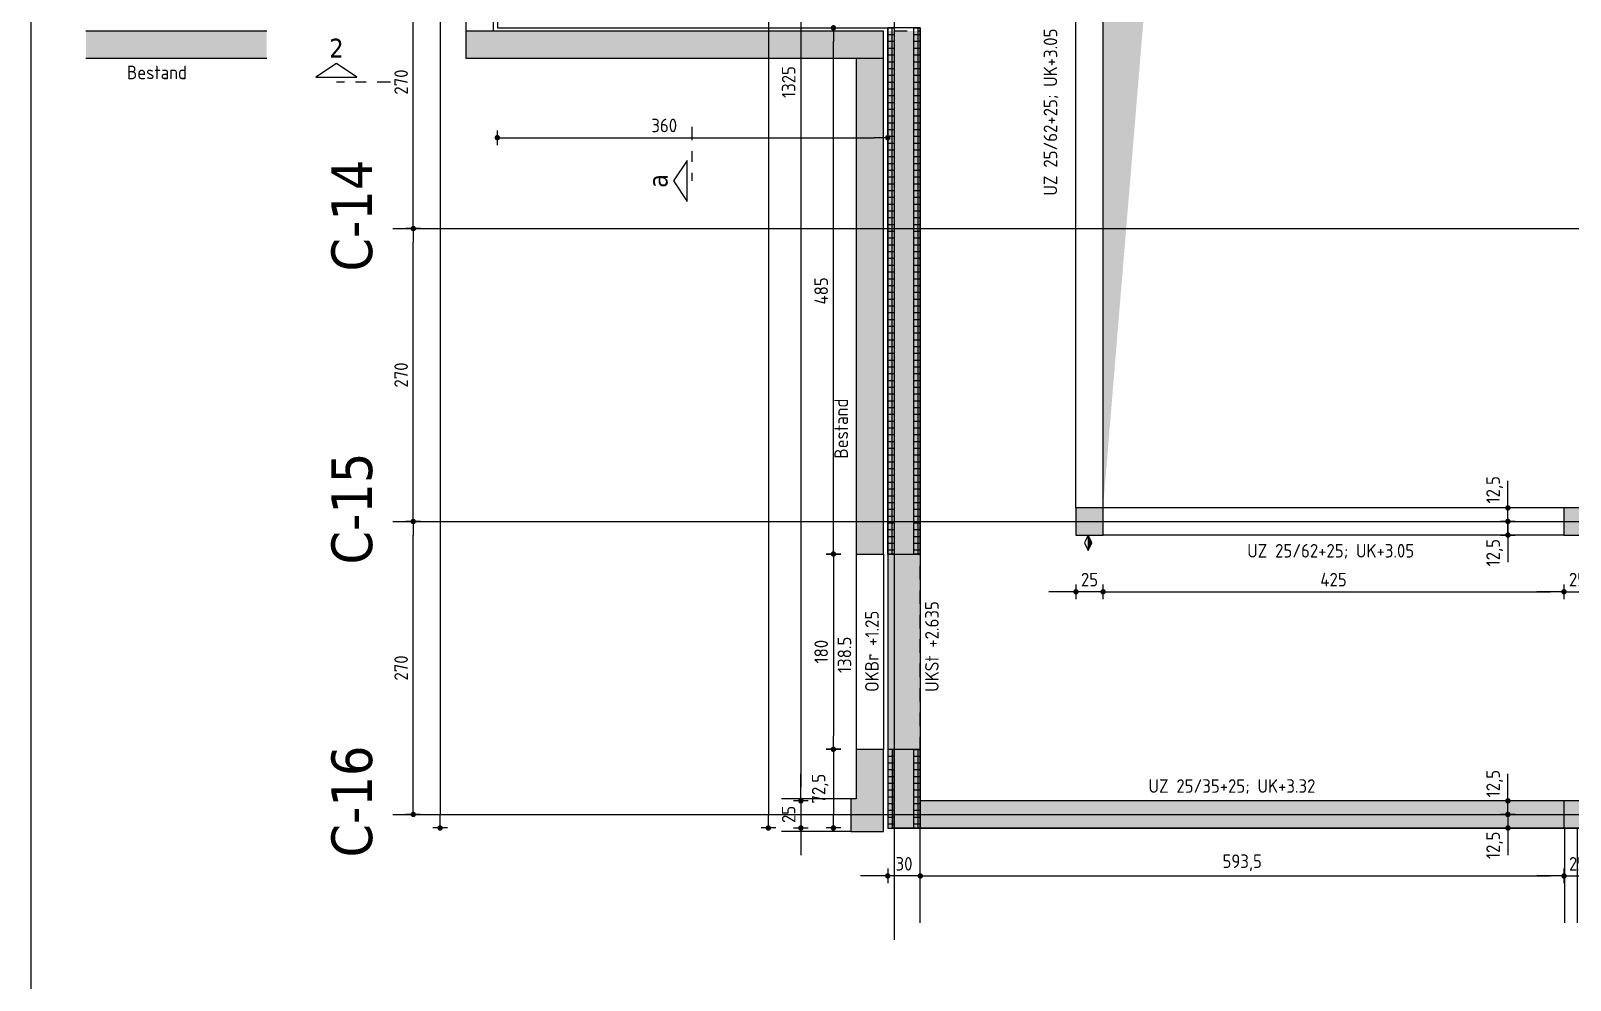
# Model space of a CAD drawing. Extents: x 399 to 532, y -4 to 185.
# Drawn here: x 415.63 to 429.82, y 163.93 to 172.68 of the extents above; entities that cross this region are included whole.
import ezdxf
from ezdxf.enums import TextEntityAlignment as Align

# ---------------------------------------------------------------- set-up
doc = ezdxf.new("R2010")
doc.units = 0
doc.header["$LTSCALE"] = 0.5
doc.header["$MEASUREMENT"] = 0
doc.header["$PDMODE"] = 2
for name, pattern in [('AUSGEZOGEN', [1000.01, 1000, 0.01]), ('DASHDOTSMALL', [1.05, 0.5, -0.25, 0.05, -0.25]), ('HIDDEN', [0.375, 0.25, -0.125]), ('STRICHPUNKT2', [0.55, 0.25, -0.125, 0.05, -0.125])]:
    doc.linetypes.add(name, pattern=pattern)
doc.layers.get('0').update_dxf_attribs({"linetype": 'CONTINUOUS'})
doc.layers.get('Defpoints').update_dxf_attribs({"linetype": 'CONTINUOUS'})
for name, color, linetype in [('0_H05', 11, 'CONTINUOUS'), ('0_H10', 13, 'CONTINUOUS'), ('ACHSEN', 7, 'CONTINUOUS'), ('BESTAND', 7, 'CONTINUOUS'), ('BETON', 7, 'CONTINUOUS'), ('Decke', 7, 'CONTINUOUS'), ('Decke Lignatur', 21, 'CONTINUOUS'), ('DRUEBER', 7, 'CONTINUOUS'), ('Fertigteil', 7, 'CONTINUOUS'), ('HOLZ-ANS', 21, 'CONTINUOUS'), ('MASSE', 7, 'CONTINUOUS'), ('SCHATTEN', 253, 'CONTINUOUS'), ('SCHNITTE', 7, 'CONTINUOUS'), ('Sichtbeton', 7, 'CONTINUOUS'), ('Sturz', 7, 'CONTINUOUS'), ('TEXT', 7, 'CONTINUOUS'), ('UZ', 7, 'CONTINUOUS')]:
    doc.layers.add(name, color=color, linetype=linetype)
doc.layers.add('ANSICHTSFENSTER', color=7, linetype='CONTINUOUS', plot=False)
doc.styles.add('HELV', font='tahoma.ttf')
doc.styles.add('TXT', font='isocp.shx')
doc.dimstyles.new('DOT_I', dxfattribs={"dimscale": 0.5, "dimtxt": 0.25, "dimasz": 0.25, "dimexe": 0.1, "dimexo": 0.3, "dimgap": 0.1, "dimtad": 1, "dimdec": 3, "dimzin": 3, "dimtxsty": 'TXT', "dimblk": 'DOT', "dimblk1": 'DOT', "dimblk2": 'DOT', "dimsah": 1, "dimcen": 0.1, "dimse1": 1, "dimse2": 1, "dimazin": 0, "dimtfac": 1, "dimtdec": 4, "dimtix": 1, "dimtmove": 2, "dimatfit": 3, "dimldrblk": 'DOT', "dimfxl": 0.7, "dimfxlon": 1, "dimtvp": 1, "dimtolj": 1, "dimtzin": 0, "dimarcsym": 0})

# ---------------------------------------------------------------- blocks, each defined once
blk = doc.blocks.new('Bestand EG')
at = {"layer": 'BESTAND', "linetype": 'AUSGEZOGEN'}
blk.add_hatch(color=11, dxfattribs=at).paths.add_polyline_path([(-0.4, -16.356), (-0.1, -16.356), (-0.1, -15.6), (-0.35, -15.6), (-0.35, -16.056), (-0.4, -16.056)])
at = {"color": 0, "linetype": 'ByBlock'}
for p, q in [((-3.95, -3.694), (-3.95, -5.844)), ((-3.7, -3.694), (-3.7, -5.844)), ((-3.95, -6.656), (-3.95, -8.98)), ((-3.701, -6.656), (-3.7, -8.98)), ((-0.35, -13.8), (-0.35, -15.6)), ((-0.1, -13.8), (-0.1, -15.6)), ((-0.4, -16.056), (-1.04, -16.056)), ((-0.4, -16.356), (-1.04, -16.356))]:
    blk.add_line(p, q, dxfattribs=at)
blk.add_lwpolyline([(-4.45, -2.856), (-3.7, -2.856), (-3.7, -3.694), (-3.95, -3.694), (-3.95, -3.106), (-4.45, -3.106)], dxfattribs=at)
for points in [[(-3.7, -5.844), (-3.7, -6.656), (-3.95, -6.656), (-3.95, -5.844)], [(-0.1, -13.8), (-0.1, -8.98), (-3.95, -8.98), (-3.95, -9.23), (-0.35, -9.23), (-0.35, -13.8)], [(-0.4, -16.356), (-0.1, -16.356), (-0.1, -15.6), (-0.35, -15.6), (-0.35, -16.056), (-0.4, -16.056)]]:
    blk.add_lwpolyline(points, close=True, dxfattribs=at)
at = {"layer": 'BESTAND', "color": 11, "linetype": 'AUSGEZOGEN'}
for points in [[(-3.95, -3.106), (-3.7, -2.856), (-4.45, -3.106), (-4.45, -2.856)], [(-3.95, -3.694), (-3.7, -3.694), (-3.95, -3.106), (-3.7, -2.856)], [(-3.95, -6.656), (-3.7, -6.656), (-3.95, -5.844), (-3.7, -5.844)], [(-0.35, -9.23), (-0.1, -8.98), (-3.95, -9.23), (-3.95, -8.98)], [(-0.35, -13.8), (-0.1, -13.8), (-0.35, -9.23), (-0.1, -8.98)]]:
    blk.add_solid(points, dxfattribs=at)
blk = doc.blocks.new('Beton 1.OG')
at = {"color": 0, "linetype": 'ByBlock', "flags": 128}
for points in [[(7.26, 0.25), (0.3, 0.25), (0.3, 7.345), (0, 7.345), (0, 0), (7.26, 0)], [(1.735, 2.7), (1.985, 2.7), (1.985, 2.95), (1.735, 2.95)], [(6.235, 2.7), (6.485, 2.7), (6.485, 2.95), (6.235, 2.95)]]:
    blk.add_lwpolyline(points, close=True, dxfattribs=at)
blk = doc.blocks.new('DOT')
at = {"layer": 'MASSE', "color": 7, "linetype": 'Continuous'}
for p, q in [((0, 0), (-1, 0)), ((0, 0.54), (0, -0.54))]:
    blk.add_line(p, q, dxfattribs=at)
at = {"layer": 'MASSE', "color": 7, "linetype": 'Continuous', "const_width": 0.2}
blk.add_lwpolyline([(-0.1, 0, 1), (0.1, 0, 1)], format="xyb", close=True, dxfattribs=at)
blk = doc.blocks.new('*D497')
at = {"layer": 'Defpoints', "color": 0, "linetype": 'AUSGEZOGEN', "transparency": 16777216}
for p in [(422.43, 181.782), (422.43, 165.332), (422.43, 165.332)]:
    blk.add_point(p, dxfattribs=at)
at = {"layer": 'MASSE', "color": 0, "linetype": 'AUSGEZOGEN', "lineweight": -2, "transparency": 16777216}
blk.add_line((422.43, 181.657), (422.43, 165.457), dxfattribs=at)
at = {"layer": 'MASSE', "color": 0, "linetype": 'AUSGEZOGEN', "lineweight": -2, "transparency": 16777216, "xscale": 0.125, "yscale": 0.125, "zscale": 0.125}
for p, rotation in [((422.43, 181.782), 90), ((422.43, 165.332), 270)]:
    blk.add_blockref('DOT', p, dxfattribs=dict(at, rotation=rotation))
at = {"layer": 'MASSE', "color": 0, "linetype": 'AUSGEZOGEN', "transparency": 16777216, "insert": (422.317, 173.557), "char_height": 0.125, "attachment_point": 5, "rotation": 90, "style": 'TXT'}
blk.add_mtext('\\A1;1645', dxfattribs=at)
blk = doc.blocks.new('*D498')
at = {"layer": 'Defpoints', "color": 0, "linetype": 'AUSGEZOGEN', "transparency": 16777216}
for p in [(422.73, 165.582), (422.73, 165.332), (422.73, 165.332)]:
    blk.add_point(p, dxfattribs=at)
at = {"layer": 'MASSE', "color": 0, "linetype": 'AUSGEZOGEN', "lineweight": -2, "transparency": 16777216}
for p, q in [((422.73, 165.707), (422.73, 165.832)), ((422.73, 165.582), (422.73, 165.332)), ((422.73, 165.207), (422.73, 165.082))]:
    blk.add_line(p, q, dxfattribs=at)
at = {"layer": 'MASSE', "color": 0, "linetype": 'AUSGEZOGEN', "lineweight": -2, "transparency": 16777216, "xscale": 0.125, "yscale": 0.125, "zscale": 0.125}
for p, rotation in [((422.73, 165.582), 270), ((422.73, 165.332), 90)]:
    blk.add_blockref('DOT', p, dxfattribs=dict(at, rotation=rotation))
at = {"layer": 'MASSE', "color": 0, "linetype": 'AUSGEZOGEN', "transparency": 16777216, "insert": (422.617, 165.457), "char_height": 0.125, "attachment_point": 5, "rotation": 90, "style": 'TXT'}
blk.add_mtext('\\A1;25', dxfattribs=at)
blk = doc.blocks.new('*D479')
at = {"layer": 'Defpoints', "color": 0, "linetype": 'AUSGEZOGEN', "transparency": 16777216}
for p in [(429.249, 165.457), (429.249, 165.332), (429.249, 165.332)]:
    blk.add_point(p, dxfattribs=at)
at = {"layer": 'MASSE', "color": 0, "linetype": 'AUSGEZOGEN', "lineweight": -2, "transparency": 16777216}
for p, q in [((429.249, 165.582), (429.249, 165.707)), ((429.249, 165.457), (429.249, 165.332)), ((429.249, 165.207), (429.249, 165.082))]:
    blk.add_line(p, q, dxfattribs=at)
at = {"layer": 'MASSE', "color": 0, "linetype": 'AUSGEZOGEN', "lineweight": -2, "transparency": 16777216, "xscale": 0.125, "yscale": 0.125, "zscale": 0.125}
for p, rotation in [((429.249, 165.457), 270), ((429.249, 165.332), 90)]:
    blk.add_blockref('DOT', p, dxfattribs=dict(at, rotation=rotation))
at = {"layer": 'MASSE', "color": 0, "linetype": 'AUSGEZOGEN', "transparency": 16777216, "insert": (429.127, 165.172), "char_height": 0.125, "attachment_point": 5, "rotation": 90, "style": 'TXT'}
blk.add_mtext('\\A1;12,5', dxfattribs=at)
blk = doc.blocks.new('*D480')
at = {"layer": 'Defpoints', "color": 0, "linetype": 'AUSGEZOGEN', "transparency": 16777216}
for p in [(429.249, 165.582), (429.249, 165.582), (429.249, 165.457)]:
    blk.add_point(p, dxfattribs=at)
at = {"layer": 'MASSE', "color": 0, "linetype": 'AUSGEZOGEN', "lineweight": -2, "transparency": 16777216}
for p, q in [((429.249, 165.707), (429.249, 165.832)), ((429.249, 165.457), (429.249, 165.582)), ((429.249, 165.332), (429.249, 165.207))]:
    blk.add_line(p, q, dxfattribs=at)
at = {"layer": 'MASSE', "color": 0, "linetype": 'AUSGEZOGEN', "lineweight": -2, "transparency": 16777216, "xscale": 0.125, "yscale": 0.125, "zscale": 0.125}
for p, rotation in [((429.249, 165.582), 270), ((429.249, 165.457), 90)]:
    blk.add_blockref('DOT', p, dxfattribs=dict(at, rotation=rotation))
at = {"layer": 'MASSE', "color": 0, "linetype": 'AUSGEZOGEN', "transparency": 16777216, "insert": (429.127, 165.741), "char_height": 0.125, "attachment_point": 5, "rotation": 90, "style": 'TXT'}
blk.add_mtext('\\A1;12,5', dxfattribs=at)
blk = doc.blocks.new('*D481')
at = {"layer": 'Defpoints', "color": 0, "linetype": 'AUSGEZOGEN', "transparency": 16777216}
for p in [(429.249, 168.157), (429.249, 168.157), (429.249, 168.032)]:
    blk.add_point(p, dxfattribs=at)
at = {"layer": 'MASSE', "color": 0, "linetype": 'AUSGEZOGEN', "lineweight": -2, "transparency": 16777216}
for p, q in [((429.249, 168.282), (429.249, 168.407)), ((429.249, 168.032), (429.249, 168.157)), ((429.249, 167.907), (429.249, 167.782))]:
    blk.add_line(p, q, dxfattribs=at)
at = {"layer": 'MASSE', "color": 0, "linetype": 'AUSGEZOGEN', "lineweight": -2, "transparency": 16777216, "xscale": 0.125, "yscale": 0.125, "zscale": 0.125}
for p, rotation in [((429.249, 168.157), 270), ((429.249, 168.032), 90)]:
    blk.add_blockref('DOT', p, dxfattribs=dict(at, rotation=rotation))
at = {"layer": 'MASSE', "color": 0, "linetype": 'AUSGEZOGEN', "transparency": 16777216, "insert": (429.127, 167.869), "char_height": 0.125, "attachment_point": 5, "rotation": 90, "style": 'TXT'}
blk.add_mtext('\\A1;12,5', dxfattribs=at)
blk = doc.blocks.new('*D482')
at = {"layer": 'Defpoints', "color": 0, "linetype": 'AUSGEZOGEN', "transparency": 16777216}
for p in [(429.249, 168.282), (429.249, 168.282), (429.249, 168.157)]:
    blk.add_point(p, dxfattribs=at)
at = {"layer": 'MASSE', "color": 0, "linetype": 'AUSGEZOGEN', "lineweight": -2, "transparency": 16777216}
for p, q in [((429.249, 168.407), (429.249, 168.532)), ((429.249, 168.157), (429.249, 168.282)), ((429.249, 168.032), (429.249, 167.907))]:
    blk.add_line(p, q, dxfattribs=at)
at = {"layer": 'MASSE', "color": 0, "linetype": 'AUSGEZOGEN', "lineweight": -2, "transparency": 16777216, "xscale": 0.125, "yscale": 0.125, "zscale": 0.125}
for p, rotation in [((429.249, 168.282), 270), ((429.249, 168.157), 90)]:
    blk.add_blockref('DOT', p, dxfattribs=dict(at, rotation=rotation))
at = {"layer": 'MASSE', "color": 0, "linetype": 'AUSGEZOGEN', "transparency": 16777216, "insert": (429.127, 168.449), "char_height": 0.125, "attachment_point": 5, "rotation": 90, "style": 'TXT'}
blk.add_mtext('\\A1;12,5', dxfattribs=at)
blk = doc.blocks.new('*D399')
at = {"layer": 'Defpoints', "color": 0, "linetype": 'AUSGEZOGEN', "transparency": 16777216}
for p in [(425.266, 167.509), (425.266, 167.509), (425.516, 167.509)]:
    blk.add_point(p, dxfattribs=at)
at = {"layer": 'MASSE', "color": 0, "linetype": 'AUSGEZOGEN', "lineweight": -2, "transparency": 16777216}
for p, q in [((425.141, 167.509), (425.016, 167.509)), ((425.516, 167.509), (425.266, 167.509)), ((425.641, 167.509), (425.766, 167.509))]:
    blk.add_line(p, q, dxfattribs=at)
at = {"layer": 'MASSE', "color": 0, "linetype": 'AUSGEZOGEN', "lineweight": -2, "transparency": 16777216, "xscale": 0.125, "yscale": 0.125, "zscale": 0.125}
blk.add_blockref('DOT', (425.266, 167.509), dxfattribs=at)
at = {"layer": 'MASSE', "color": 0, "linetype": 'AUSGEZOGEN', "lineweight": -2, "transparency": 16777216, "xscale": 0.125, "yscale": 0.125, "zscale": 0.125, "rotation": 180}
blk.add_blockref('DOT', (425.516, 167.509), dxfattribs=at)
at = {"layer": 'MASSE', "color": 0, "linetype": 'AUSGEZOGEN', "transparency": 16777216, "insert": (425.391, 167.621), "char_height": 0.125, "attachment_point": 5, "style": 'TXT'}
blk.add_mtext('\\A1;25', dxfattribs=at)
blk = doc.blocks.new('*D400')
at = {"layer": 'Defpoints', "color": 0, "linetype": 'AUSGEZOGEN', "transparency": 16777216}
for p in [(425.516, 167.509), (429.766, 167.509), (429.766, 167.509)]:
    blk.add_point(p, dxfattribs=at)
at = {"layer": 'MASSE', "color": 0, "linetype": 'AUSGEZOGEN', "lineweight": -2, "transparency": 16777216}
blk.add_line((425.641, 167.509), (429.641, 167.509), dxfattribs=at)
at = {"layer": 'MASSE', "color": 0, "linetype": 'AUSGEZOGEN', "lineweight": -2, "transparency": 16777216, "xscale": 0.125, "yscale": 0.125, "zscale": 0.125, "rotation": 180}
blk.add_blockref('DOT', (425.516, 167.509), dxfattribs=at)
at = {"layer": 'MASSE', "color": 0, "linetype": 'AUSGEZOGEN', "lineweight": -2, "transparency": 16777216, "xscale": 0.125, "yscale": 0.125, "zscale": 0.125}
blk.add_blockref('DOT', (429.766, 167.509), dxfattribs=at)
at = {"layer": 'MASSE', "color": 0, "linetype": 'AUSGEZOGEN', "transparency": 16777216, "insert": (427.641, 167.621), "char_height": 0.125, "attachment_point": 5, "style": 'TXT'}
blk.add_mtext('\\A1;425', dxfattribs=at)
blk = doc.blocks.new('*D401')
at = {"layer": 'Defpoints', "color": 0, "linetype": 'AUSGEZOGEN', "transparency": 16777216}
for p in [(429.766, 167.509), (430.016, 167.509), (430.016, 167.509)]:
    blk.add_point(p, dxfattribs=at)
at = {"layer": 'MASSE', "color": 0, "linetype": 'AUSGEZOGEN', "lineweight": -2, "transparency": 16777216}
for p, q in [((429.641, 167.509), (429.516, 167.509)), ((429.766, 167.509), (430.016, 167.509)), ((430.141, 167.509), (430.266, 167.509))]:
    blk.add_line(p, q, dxfattribs=at)
at = {"layer": 'MASSE', "color": 0, "linetype": 'AUSGEZOGEN', "lineweight": -2, "transparency": 16777216, "xscale": 0.125, "yscale": 0.125, "zscale": 0.125}
blk.add_blockref('DOT', (429.766, 167.509), dxfattribs=at)
at = {"layer": 'MASSE', "color": 0, "linetype": 'AUSGEZOGEN', "lineweight": -2, "transparency": 16777216, "xscale": 0.125, "yscale": 0.125, "zscale": 0.125, "rotation": 180}
blk.add_blockref('DOT', (430.016, 167.509), dxfattribs=at)
at = {"layer": 'MASSE', "color": 0, "linetype": 'AUSGEZOGEN', "transparency": 16777216, "insert": (429.891, 167.621), "char_height": 0.125, "attachment_point": 5, "style": 'TXT'}
blk.add_mtext('\\A1;25', dxfattribs=at)
blk = doc.blocks.new('*D406')
at = {"layer": 'Defpoints', "color": 0, "linetype": 'AUSGEZOGEN', "transparency": 16777216}
for p in [(423.531, 164.89), (423.531, 164.89), (423.831, 164.89)]:
    blk.add_point(p, dxfattribs=at)
at = {"layer": 'MASSE', "color": 0, "linetype": 'AUSGEZOGEN', "lineweight": -2, "transparency": 16777216}
for p, q in [((423.406, 164.89), (423.281, 164.89)), ((423.831, 164.89), (423.531, 164.89)), ((423.956, 164.89), (424.081, 164.89))]:
    blk.add_line(p, q, dxfattribs=at)
at = {"layer": 'MASSE', "color": 0, "linetype": 'AUSGEZOGEN', "lineweight": -2, "transparency": 16777216, "xscale": 0.125, "yscale": 0.125, "zscale": 0.125}
blk.add_blockref('DOT', (423.531, 164.89), dxfattribs=at)
at = {"layer": 'MASSE', "color": 0, "linetype": 'AUSGEZOGEN', "lineweight": -2, "transparency": 16777216, "xscale": 0.125, "yscale": 0.125, "zscale": 0.125, "rotation": 180}
blk.add_blockref('DOT', (423.831, 164.89), dxfattribs=at)
at = {"layer": 'MASSE', "color": 0, "linetype": 'AUSGEZOGEN', "transparency": 16777216, "insert": (423.681, 165.002), "char_height": 0.125, "attachment_point": 5, "style": 'TXT'}
blk.add_mtext('\\A1;30', dxfattribs=at)
blk = doc.blocks.new('*D407')
at = {"layer": 'Defpoints', "color": 0, "linetype": 'AUSGEZOGEN', "transparency": 16777216}
for p in [(423.831, 164.89), (429.766, 164.89), (429.766, 164.89)]:
    blk.add_point(p, dxfattribs=at)
at = {"layer": 'MASSE', "color": 0, "linetype": 'AUSGEZOGEN', "lineweight": -2, "transparency": 16777216}
blk.add_line((423.956, 164.89), (429.641, 164.89), dxfattribs=at)
at = {"layer": 'MASSE', "color": 0, "linetype": 'AUSGEZOGEN', "lineweight": -2, "transparency": 16777216, "xscale": 0.125, "yscale": 0.125, "zscale": 0.125, "rotation": 180}
blk.add_blockref('DOT', (423.831, 164.89), dxfattribs=at)
at = {"layer": 'MASSE', "color": 0, "linetype": 'AUSGEZOGEN', "lineweight": -2, "transparency": 16777216, "xscale": 0.125, "yscale": 0.125, "zscale": 0.125}
blk.add_blockref('DOT', (429.766, 164.89), dxfattribs=at)
at = {"layer": 'MASSE', "color": 0, "linetype": 'AUSGEZOGEN', "transparency": 16777216, "insert": (426.799, 165.011), "char_height": 0.125, "attachment_point": 5, "style": 'TXT'}
blk.add_mtext('\\A1;593,5', dxfattribs=at)
blk = doc.blocks.new('*D444')
at = {"layer": 'Defpoints', "color": 0, "linetype": 'AUSGEZOGEN', "transparency": 16777216}
for p in [(429.766, 164.89), (430.016, 164.89), (430.016, 164.89)]:
    blk.add_point(p, dxfattribs=at)
at = {"layer": 'MASSE', "color": 0, "linetype": 'AUSGEZOGEN', "lineweight": -2, "transparency": 16777216}
for p, q in [((429.641, 164.89), (429.516, 164.89)), ((429.766, 164.89), (430.016, 164.89)), ((430.141, 164.89), (430.266, 164.89))]:
    blk.add_line(p, q, dxfattribs=at)
at = {"layer": 'MASSE', "color": 0, "linetype": 'AUSGEZOGEN', "lineweight": -2, "transparency": 16777216, "xscale": 0.125, "yscale": 0.125, "zscale": 0.125}
blk.add_blockref('DOT', (429.766, 164.89), dxfattribs=at)
at = {"layer": 'MASSE', "color": 0, "linetype": 'AUSGEZOGEN', "lineweight": -2, "transparency": 16777216, "xscale": 0.125, "yscale": 0.125, "zscale": 0.125, "rotation": 180}
blk.add_blockref('DOT', (430.016, 164.89), dxfattribs=at)
at = {"layer": 'MASSE', "color": 0, "linetype": 'AUSGEZOGEN', "transparency": 16777216, "insert": (429.891, 165.002), "char_height": 0.125, "attachment_point": 5, "style": 'TXT'}
blk.add_mtext('\\A1;25', dxfattribs=at)
blk = doc.blocks.new('*D393')
at = {"layer": 'Defpoints', "color": 0, "linetype": 'AUSGEZOGEN', "transparency": 16777216}
for p in [(422.73, 178.832), (422.73, 165.582), (422.73, 165.582)]:
    blk.add_point(p, dxfattribs=at)
at = {"layer": 'MASSE', "color": 0, "linetype": 'AUSGEZOGEN', "lineweight": -2, "transparency": 16777216}
blk.add_line((422.73, 178.707), (422.73, 165.707), dxfattribs=at)
at = {"layer": 'MASSE', "color": 0, "linetype": 'AUSGEZOGEN', "lineweight": -2, "transparency": 16777216, "xscale": 0.125, "yscale": 0.125, "zscale": 0.125}
for p, rotation in [((422.73, 178.832), 90), ((422.73, 165.582), 270)]:
    blk.add_blockref('DOT', p, dxfattribs=dict(at, rotation=rotation))
at = {"layer": 'MASSE', "color": 0, "linetype": 'AUSGEZOGEN', "transparency": 16777216, "insert": (422.617, 172.207), "char_height": 0.125, "attachment_point": 5, "rotation": 90, "style": 'TXT'}
blk.add_mtext('\\A1;1325', dxfattribs=at)
blk = doc.blocks.new('*D396')
at = {"layer": 'Defpoints', "color": 0, "linetype": 'AUSGEZOGEN', "transparency": 16777216}
for p in [(423.03, 172.707), (423.03, 172.707), (423.03, 167.857)]:
    blk.add_point(p, dxfattribs=at)
at = {"layer": 'MASSE', "color": 0, "linetype": 'AUSGEZOGEN', "lineweight": -2, "transparency": 16777216}
blk.add_line((423.03, 167.982), (423.03, 172.582), dxfattribs=at)
at = {"layer": 'MASSE', "color": 0, "linetype": 'AUSGEZOGEN', "lineweight": -2, "transparency": 16777216, "xscale": 0.125, "yscale": 0.125, "zscale": 0.125}
for p, rotation in [((423.03, 172.707), 90), ((423.03, 167.857), 270)]:
    blk.add_blockref('DOT', p, dxfattribs=dict(at, rotation=rotation))
at = {"layer": 'MASSE', "color": 0, "linetype": 'AUSGEZOGEN', "transparency": 16777216, "insert": (422.917, 170.282), "char_height": 0.125, "attachment_point": 5, "rotation": 90, "style": 'TXT'}
blk.add_mtext('\\A1;485', dxfattribs=at)
blk = doc.blocks.new('*D425')
at = {"layer": 'Defpoints', "color": 0, "linetype": 'AUSGEZOGEN', "transparency": 16777216}
for p in [(423.03, 167.857), (423.03, 166.057), (423.03, 166.057)]:
    blk.add_point(p, dxfattribs=at)
at = {"layer": 'MASSE', "color": 0, "linetype": 'AUSGEZOGEN', "lineweight": -2, "transparency": 16777216}
blk.add_line((423.03, 167.732), (423.03, 166.182), dxfattribs=at)
at = {"layer": 'MASSE', "color": 0, "linetype": 'AUSGEZOGEN', "lineweight": -2, "transparency": 16777216, "xscale": 0.125, "yscale": 0.125, "zscale": 0.125}
for p, rotation in [((423.03, 167.857), 90), ((423.03, 166.057), 270)]:
    blk.add_blockref('DOT', p, dxfattribs=dict(at, rotation=rotation))
at = {"layer": 'MASSE', "color": 0, "linetype": 'AUSGEZOGEN', "transparency": 16777216, "insert": (422.917, 166.957), "char_height": 0.125, "attachment_point": 5, "rotation": 90, "style": 'TXT'}
blk.add_mtext('\\A1;180', dxfattribs=at)
blk = doc.blocks.new('*D426')
at = {"layer": 'Defpoints', "color": 0, "linetype": 'AUSGEZOGEN', "transparency": 16777216}
for p in [(423.03, 166.057), (423.03, 165.332), (423.03, 165.332)]:
    blk.add_point(p, dxfattribs=at)
at = {"layer": 'MASSE', "color": 0, "linetype": 'AUSGEZOGEN', "lineweight": -2, "transparency": 16777216}
blk.add_line((423.03, 165.932), (423.03, 165.457), dxfattribs=at)
at = {"layer": 'MASSE', "color": 0, "linetype": 'AUSGEZOGEN', "lineweight": -2, "transparency": 16777216, "xscale": 0.125, "yscale": 0.125, "zscale": 0.125}
for p, rotation in [((423.03, 166.057), 90), ((423.03, 165.332), 270)]:
    blk.add_blockref('DOT', p, dxfattribs=dict(at, rotation=rotation))
at = {"layer": 'MASSE', "color": 0, "linetype": 'AUSGEZOGEN', "transparency": 16777216, "insert": (422.908, 165.694), "char_height": 0.125, "attachment_point": 5, "rotation": 90, "style": 'TXT'}
blk.add_mtext('\\A1;72,5', dxfattribs=at)
blk = doc.blocks.new('Beton EG')
at = {"color": 0, "linetype": 'ByBlock', "flags": 128}
for points in [[(0, 2.525), (0.3, 2.525), (0.3, 7.375), (0, 7.375)], [(1.735, 2.7), (1.985, 2.7), (1.985, 2.95), (1.735, 2.95)], [(6.235, 2.7), (6.485, 2.7), (6.485, 2.95), (6.235, 2.95)], [(0, 0), (0.3, 0), (0.3, 0.725), (0, 0.725)], [(6.235, 0), (6.485, 0), (6.485, 0.25), (6.235, 0.25)]]:
    blk.add_lwpolyline(points, close=True, dxfattribs=at)
blk = doc.blocks.new('*D710')
at = {"layer": 'Defpoints', "color": 0, "linetype": 'AUSGEZOGEN', "transparency": 16777216}
for p in [(419.403, 181.782), (419.403, 165.332), (419.403, 165.332)]:
    blk.add_point(p, dxfattribs=at)
at = {"layer": 'MASSE', "color": 0, "linetype": 'AUSGEZOGEN', "lineweight": -2, "transparency": 16777216}
blk.add_line((419.403, 181.657), (419.403, 165.457), dxfattribs=at)
at = {"layer": 'MASSE', "color": 0, "linetype": 'AUSGEZOGEN', "lineweight": -2, "transparency": 16777216, "xscale": 0.125, "yscale": 0.125, "zscale": 0.125}
for p, rotation in [((419.403, 181.782), 90), ((419.403, 165.332), 270)]:
    blk.add_blockref('DOT', p, dxfattribs=dict(at, rotation=rotation))
at = {"layer": 'MASSE', "color": 0, "linetype": 'AUSGEZOGEN', "transparency": 16777216, "insert": (419.291, 173.833), "char_height": 0.125, "attachment_point": 5, "rotation": 90, "style": 'TXT'}
blk.add_mtext('\\A1;1645', dxfattribs=at)
blk = doc.blocks.new('*D713')
at = {"layer": 'Defpoints', "color": 0, "linetype": 'AUSGEZOGEN', "transparency": 16777216}
for p in [(419.931, 171.694), (423.531, 171.694), (423.531, 171.694)]:
    blk.add_point(p, dxfattribs=at)
at = {"layer": 'MASSE', "color": 0, "linetype": 'AUSGEZOGEN', "lineweight": -2, "transparency": 16777216}
blk.add_line((420.056, 171.694), (423.406, 171.694), dxfattribs=at)
at = {"layer": 'MASSE', "color": 0, "linetype": 'AUSGEZOGEN', "lineweight": -2, "transparency": 16777216, "xscale": 0.125, "yscale": 0.125, "zscale": 0.125, "rotation": 180}
blk.add_blockref('DOT', (419.931, 171.694), dxfattribs=at)
at = {"layer": 'MASSE', "color": 0, "linetype": 'AUSGEZOGEN', "lineweight": -2, "transparency": 16777216, "xscale": 0.125, "yscale": 0.125, "zscale": 0.125}
blk.add_blockref('DOT', (423.531, 171.694), dxfattribs=at)
at = {"layer": 'MASSE', "color": 0, "linetype": 'AUSGEZOGEN', "transparency": 16777216, "insert": (421.47, 171.807), "char_height": 0.125, "attachment_point": 5, "style": 'TXT'}
blk.add_mtext('\\A1;360', dxfattribs=at)
blk = doc.blocks.new('*D169')
at = {"layer": 'Defpoints', "color": 0, "linetype": 'AUSGEZOGEN', "transparency": 16777216}
for p in [(-4.435, -13.5), (-4.435, -13.5), (-4.435, -16.2)]:
    blk.add_point(p, dxfattribs=at)
at = {"layer": 'MASSE', "color": 0, "linetype": 'AUSGEZOGEN', "lineweight": -2, "transparency": 16777216}
blk.add_line((-4.435, -16.075), (-4.435, -13.625), dxfattribs=at)
at = {"layer": 'MASSE', "color": 0, "linetype": 'AUSGEZOGEN', "lineweight": -2, "transparency": 16777216, "xscale": 0.125, "yscale": 0.125, "zscale": 0.125}
for p, rotation in [((-4.435, -13.5), 90), ((-4.435, -16.2), 270)]:
    blk.add_blockref('DOT', p, dxfattribs=dict(at, rotation=rotation))
at = {"layer": 'MASSE', "color": 0, "linetype": 'AUSGEZOGEN', "transparency": 16777216, "insert": (-4.547, -14.85), "char_height": 0.125, "attachment_point": 5, "rotation": 90, "style": 'TXT'}
blk.add_mtext('\\A1;270', dxfattribs=at)
blk = doc.blocks.new('*D170')
at = {"layer": 'Defpoints', "color": 0, "linetype": 'AUSGEZOGEN', "transparency": 16777216}
for p in [(-4.435, -10.8), (-4.435, -10.8), (-4.435, -13.5)]:
    blk.add_point(p, dxfattribs=at)
at = {"layer": 'MASSE', "color": 0, "linetype": 'AUSGEZOGEN', "lineweight": -2, "transparency": 16777216}
blk.add_line((-4.435, -13.375), (-4.435, -10.925), dxfattribs=at)
at = {"layer": 'MASSE', "color": 0, "linetype": 'AUSGEZOGEN', "lineweight": -2, "transparency": 16777216, "xscale": 0.125, "yscale": 0.125, "zscale": 0.125}
for p, rotation in [((-4.435, -10.8), 90), ((-4.435, -13.5), 270)]:
    blk.add_blockref('DOT', p, dxfattribs=dict(at, rotation=rotation))
at = {"layer": 'MASSE', "color": 0, "linetype": 'AUSGEZOGEN', "transparency": 16777216, "insert": (-4.547, -12.15), "char_height": 0.125, "attachment_point": 5, "rotation": 90, "style": 'TXT'}
blk.add_mtext('\\A1;270', dxfattribs=at)
blk = doc.blocks.new('*D171')
at = {"layer": 'Defpoints', "color": 0, "linetype": 'AUSGEZOGEN', "transparency": 16777216}
for p in [(-4.435, -8.1), (-4.435, -8.1), (-4.435, -10.8)]:
    blk.add_point(p, dxfattribs=at)
at = {"layer": 'MASSE', "color": 0, "linetype": 'AUSGEZOGEN', "lineweight": -2, "transparency": 16777216}
blk.add_line((-4.435, -10.675), (-4.435, -8.225), dxfattribs=at)
at = {"layer": 'MASSE', "color": 0, "linetype": 'AUSGEZOGEN', "lineweight": -2, "transparency": 16777216, "xscale": 0.125, "yscale": 0.125, "zscale": 0.125}
for p, rotation in [((-4.435, -8.1), 90), ((-4.435, -10.8), 270)]:
    blk.add_blockref('DOT', p, dxfattribs=dict(at, rotation=rotation))
at = {"layer": 'MASSE', "color": 0, "linetype": 'AUSGEZOGEN', "transparency": 16777216, "insert": (-4.547, -9.45), "char_height": 0.125, "attachment_point": 5, "rotation": 90, "style": 'TXT'}
blk.add_mtext('\\A1;270', dxfattribs=at)
blk = doc.blocks.new('SB')
at = {"color": 0, "linetype": 'ByBlock'}
blk.add_line((0, 0.141), (0, 0), dxfattribs=at)
blk.add_lwpolyline([(0, 0), (0.035, 0.071), (0, 0.141), (-0.035, 0.071)], close=True, dxfattribs=at)
blk.add_solid([(0, 0), (0, 0.141), (0.035, 0.071)], dxfattribs=at)
blk = doc.blocks.new('SCHN-2')
at = {"layer": 'SCHNITTE', "color": 6, "linetype": 'Continuous'}
blk.add_lwpolyline([(0.378, 0.088), (0, 0.34), (-0.378, 0.088)], close=True, dxfattribs=at)
at = {"layer": 'SCHNITTE', "color": 1, "linetype": 'DASHDOTSMALL', "style": 'HELV'}
blk.add_attdef('SCHN-2', text='', height=0.35, dxfattribs=at).set_placement((0, 0.45), align=Align.CENTER)
blk = doc.blocks.new('Achsen EG')
at = {"color": 0, "linetype": 'ByBlock', "lineweight": -2}
for p, q in [((0, 1.994), (0, -17.354)), ((-4.623, -10.8), (28.285, -10.8)), ((-4.623, -13.5), (28.285, -13.5)), ((-4.623, -16.2), (28.285, -16.2))]:
    blk.add_line(p, q, dxfattribs=at)
at = {"layer": 'ACHSEN', "color": 6, "linetype": 'AUSGEZOGEN', "style": 'HELV'}
for s, p in [('C-14', (-4.815, -11.196)), ('C-15', (-4.815, -13.896)), ('C-16', (-4.815, -16.596))]:
    blk.add_text(s, height=0.375, rotation=90, dxfattribs=at).set_placement(p)
at = {"layer": 'MASSE', "color": 7, "linetype": 'AUSGEZOGEN'}
for base, p1, p2, picture, middle in [((-4.435, -8.1), (-4.435, -10.8), (-4.435, -8.1), '*D171', (-4.547, -9.45)), ((-4.435, -10.8), (-4.435, -13.5), (-4.435, -10.8), '*D170', (-4.547, -12.15)), ((-4.435, -13.5), (-4.435, -16.2), (-4.435, -13.5), '*D169', (-4.547, -14.85))]:
    dim = blk.add_linear_dim(base=base, p1=p1, p2=p2, angle=90, dimstyle='DOT_I', override={"dimdec": 0, "dimlfac": 100}, dxfattribs=at)
    dim.commit()
    dim.dimension.update_dxf_attribs({"geometry": picture, "text_midpoint": middle})

msp = doc.modelspace()

# ---------------------------------------------------------------- hatches: boundary and pattern name
at = {"layer": '0_H05', "linetype": 'ByBlock'}
msp.add_hatch(color=256, dxfattribs=at).paths.add_polyline_path([(417.8047, 172.4267), (417.8047, 172.6767), (416.1367, 172.6767), (416.1367, 172.4267)])
at = {"layer": '0_H10', "linetype": 'AUSGEZOGEN'}
h = msp.add_hatch(color=256, dxfattribs=at)
h.paths.add_polyline_path([(440.816, 179.0817), (432.466, 179.0817), (432.466, 178.8317), (440.816, 178.8317)])
h.paths.add_polyline_path([(449.691, 178.8317), (449.691, 179.0817), (449.351, 179.0817), (449.351, 178.8317)])
h.paths.add_polyline_path([(443.516, 177.5817), (443.516, 178.8317), (448.216, 178.8317), (448.216, 179.0817), (442.491, 179.0817), (442.491, 178.8317), (443.266, 178.8317), (443.266, 177.5817)])
h.paths.add_polyline_path([(449.441, 171.5017), (449.441, 165.5817), (446.866, 165.5817), (446.866, 167.5317), (444.566, 167.5317), (444.566, 166.8667), (444.816, 166.8667), (444.816, 167.2817), (446.616, 167.2817), (446.616, 165.5817), (444.816, 165.5817), (444.816, 165.7667), (444.566, 165.7667), (444.566, 165.5817), (443.516, 165.5817), (443.516, 165.7667), (443.266, 165.7667), (443.266, 165.5817), (442.491, 165.5817), (442.491, 165.3317), (449.691, 165.3317), (449.691, 171.5017)])
h.paths.add_polyline_path([(449.441, 175.0117), (449.441, 172.5517), (449.691, 172.5517), (449.691, 175.0117)])
h.paths.add_polyline_path([(449.691, 176.0617), (449.691, 176.3817), (443.516, 176.3817), (443.516, 176.4817), (443.266, 176.4817), (443.266, 176.0317), (443.516, 176.0317), (443.516, 176.1317), (449.441, 176.1317), (449.441, 176.0617)])
h.paths.add_polyline_path([(451.586, 168.0067), (451.836, 168.0067), (451.836, 176.4067), (451.586, 176.4067)])
h.paths.add_polyline_path([(443.516, 172.5017), (443.266, 172.5017), (443.266, 175.0217), (443.516, 175.0217)])
h.paths.add_polyline_path([(430.791, 179.0817), (423.531, 179.0817), (423.531, 178.8017), (419.931, 178.8017), (419.931, 178.5517), (423.531, 178.5517), (423.531, 175.0005), (423.831, 175.0005), (423.831, 178.8317), (430.791, 178.8317)])
h.paths.add_polyline_path([(430.791, 165.5817), (423.831, 165.5817), (423.831, 172.6767), (423.531, 172.6767), (423.531, 165.3317), (430.791, 165.3317)])
h.paths.add_polyline_path([(443.516, 169.1167), (443.266, 169.1167), (443.266, 171.4917), (443.516, 171.4917)], flags=17)
h.paths.add_polyline_path([(440.816, 165.5817), (432.466, 165.5817), (432.466, 165.3317), (440.816, 165.3317)])
h.paths.add_polyline_path([(425.266, 176.1317), (425.516, 176.1317), (425.516, 176.3817), (425.266, 176.3817)], flags=17)
h.paths.add_polyline_path([(429.766, 176.1317), (430.016, 176.1317), (430.016, 176.3817), (429.766, 176.3817)], flags=17)
h.paths.add_polyline_path([(440.566, 176.1317), (440.816, 176.1317), (440.816, 176.3817), (440.566, 176.3817)])
h.paths.add_polyline_path([(432.466, 176.1317), (432.716, 176.1317), (432.716, 176.3817), (432.466, 176.3817)])
h.paths.add_polyline_path([(425.266, 168.0317), (425.516, 168.0317), (425.516, 168.2817), (425.266, 168.2817)], flags=17)
h.paths.add_polyline_path([(429.766, 168.0317), (430.016, 168.0317), (430.016, 168.2817), (429.766, 168.2817)], flags=17)
h.paths.add_polyline_path([(440.566, 168.0317), (440.816, 168.0317), (440.816, 168.2817), (440.566, 168.2817)])
h.paths.add_polyline_path([(432.466, 168.0317), (432.716, 168.0317), (432.716, 168.2817), (432.466, 168.2817)])
at = {"layer": 'MASSE', "linetype": 'AUSGEZOGEN'}
h = msp.add_hatch(dxfattribs=at)
h.set_pattern_fill('ANSI37', color=9, scale=0.5, angle=45, style=0, double=1)
h.set_pattern_definition([(90, (-400.24, 123.8947), (-0.0625, 0), []), (180, (-400.24, 123.8947), (-7e-18, -0.0625), [])])
h.paths.add_polyline_path([(423.531, 172.7067), (423.591, 172.7067), (423.591, 167.8567), (423.531, 167.8567)])
h = msp.add_hatch(dxfattribs=at)
h.set_pattern_fill('ANSI37', color=9, scale=0.5, angle=45, style=0, double=1)
h.set_pattern_definition([(90, (-400, 123.8947), (-0.0625, 0), []), (180, (-400, 123.8947), (-7e-18, -0.0625), [])])
h.paths.add_polyline_path([(423.771, 172.7067), (423.831, 172.7067), (423.831, 167.8567), (423.771, 167.8567)])
h = msp.add_hatch(dxfattribs=at)
h.set_pattern_fill('ANSI37', color=9, scale=0.5, angle=45, style=0, double=1)
h.set_pattern_definition([(90, (-400.05, 121.6197), (-0.0625, 0), []), (180, (-400.05, 121.6197), (-7e-18, -0.0625), [])])
h.paths.add_polyline_path([(423.591, 166.0567), (423.531, 166.0567), (423.531, 165.3317), (423.591, 165.3317)])
h = msp.add_hatch(dxfattribs=at)
h.set_pattern_fill('ANSI37', color=9, scale=0.5, angle=45, style=0, double=1)
h.set_pattern_definition([(90, (-400, 121.6197), (-0.0625, 0), []), (180, (-400, 121.6197), (-7e-18, -0.0625), [])])
h.paths.add_polyline_path([(423.771, 166.0567), (423.831, 166.0567), (423.831, 165.3317), (423.771, 165.3317)])

# ---------------------------------------------------------------- linework, layer by layer
at = {"layer": 'ANSICHTSFENSTER', "color": 2, "linetype": 'AUSGEZOGEN'}
msp.add_lwpolyline([(415.629, 143.6732), (484.7996, 143.6732), (484.7996, 185.2232), (415.629, 185.2232)], close=True, dxfattribs=at)
at = {"layer": 'Decke', "linetype": 'Continuous'}
msp.add_lwpolyline([(423.531, 165.3317), (449.691, 165.3317), (449.691, 181.7817), (423.531, 181.7817), (419.761, 181.7817), (419.761, 178.8717), (419.931, 178.8717), (419.931, 172.7067), (423.531, 172.7067), (423.531, 166.0567)], close=True, dxfattribs=at)
at = {"layer": 'Decke', "color": 7, "linetype": 'AUSGEZOGEN'}
msp.add_lwpolyline([(425.516, 176.1317), (440.566, 176.1317), (440.566, 168.2817), (425.516, 168.2817)], close=True, dxfattribs=at)
at = {"layer": 'Decke Lignatur'}
msp.add_lwpolyline([(429.891, 164.4567), (429.891, 165.3317), (423.591, 165.3317), (423.591, 164.4567)], dxfattribs=at)
at = {"layer": 'Fertigteil', "color": 7, "linetype": 'AUSGEZOGEN'}
for points in [[(423.531, 172.7067), (423.591, 172.7067), (423.591, 167.8567), (423.531, 167.8567)], [(423.771, 172.7067), (423.831, 172.7067), (423.831, 167.8567), (423.771, 167.8567)], [(423.591, 166.0567), (423.531, 166.0567), (423.531, 165.3317), (423.591, 165.3317)], [(423.771, 166.0567), (423.831, 166.0567), (423.831, 165.3317), (423.771, 165.3317)]]:
    msp.add_lwpolyline(points, close=True, dxfattribs=at)
at = {"layer": 'HOLZ-ANS'}
for points in [[(423.831, 164.4567), (423.831, 165.3317), (423.591, 165.3317), (423.591, 164.4567)], [(430.011, 164.4567), (430.011, 165.3317), (429.771, 165.3317), (429.771, 164.4567)]]:
    msp.add_lwpolyline(points, dxfattribs=at)
at = {"layer": 'MASSE', "color": 7, "linetype": 'AUSGEZOGEN'}
for points in [[(417.8047, 172.6767), (416.1367, 172.6767)], [(416.1367, 172.4267), (417.8047, 172.4267)]]:
    msp.add_lwpolyline(points, dxfattribs=at)
msp.add_lwpolyline([(419.641, 172.4267), (423.491, 172.4267), (423.491, 172.6767), (419.641, 172.6767)], close=True, dxfattribs=at)
at = {"layer": 'SCHATTEN', "color": 15, "linetype": 'AUSGEZOGEN'}
msp.add_solid([(425.516, 168.2822), (425.516, 176.1317), (426.1181, 175.5469), (440.566, 176.1317)], dxfattribs=at)
at = {"layer": 'SCHNITTE', "color": 6, "linetype": 'STRICHPUNKT2'}
for p, q in [((418.9473, 172.2067), (418.4473, 172.2067)), ((421.725, 171.7954), (421.725, 171.2954))]:
    msp.add_line(p, q, dxfattribs=at)
at = {"layer": 'Sturz', "linetype": 'Continuous'}
msp.add_line((423.831, 167.8567), (423.831, 165.5817), dxfattribs=at)
at = {"layer": 'UZ', "color": 7, "linetype": 'AUSGEZOGEN'}
for p, q in [((425.266, 168.2817), (425.266, 176.1317)), ((429.766, 168.0317), (425.516, 168.0317)), ((429.766, 165.5817), (423.831, 165.5817))]:
    msp.add_line(p, q, dxfattribs=at)

# ---------------------------------------------------------------- block references
at = {"layer": 'ACHSEN', "color": 140, "linetype": 'AUSGEZOGEN'}
msp.add_blockref('Achsen EG', (423.591, 181.6567), dxfattribs=at)
at = {"layer": 'BESTAND', "color": 9, "linetype": 'AUSGEZOGEN'}
msp.add_blockref('Bestand EG', (423.591, 181.6567), dxfattribs=at)
at = {"layer": 'BETON', "color": 6, "linetype": 'AUSGEZOGEN'}
msp.add_blockref('Beton EG', (423.531, 165.3317), dxfattribs=at)
at = {"layer": 'DRUEBER', "color": 7, "linetype": 'HIDDEN'}
msp.add_blockref('Beton 1.OG', (423.531, 165.3317), dxfattribs=at)
at = {"layer": 'SCHNITTE', "color": 6, "linetype": 'STRICHPUNKT2', "xscale": 0.5, "yscale": 0.5, "zscale": 0.5}
msp.add_blockref('SCHN-2', (418.4473, 172.2067), dxfattribs=at).add_auto_attribs({'SCHN-2': '2'})
at = {"layer": 'SCHNITTE', "color": 6, "linetype": 'STRICHPUNKT2', "xscale": 0.5, "yscale": 0.5, "zscale": 0.5, "rotation": 90}
msp.add_blockref('SCHN-2', (421.725, 171.2954), dxfattribs=at).add_auto_attribs({'SCHN-2': 'a'})
at = {"layer": 'Sichtbeton', "color": 7, "linetype": 'AUSGEZOGEN'}
msp.add_blockref('SB', (425.3787, 167.8903), dxfattribs=at)

# ---------------------------------------------------------------- texts
at = {"layer": 'BESTAND', "color": 8, "linetype": 'AUSGEZOGEN', "style": 'TXT'}
msp.add_text('Bestand', height=0.125, dxfattribs=at).set_placement((416.5154, 172.2333))
msp.add_text('Bestand', height=0.125, rotation=90, dxfattribs=at).set_placement((423.164, 168.7357))
at = {"layer": 'TEXT', "color": 7, "linetype": 'AUSGEZOGEN', "style": 'TXT'}
for s, p in [('UZ 25/62+25; UK+3.05', (425.0934, 171.1603)), ('UKSt +2.635', (424.0004, 166.587)), ('OKBr +1.25', (423.4474, 166.587)), ('138.5', (423.194, 166.7603))]:
    msp.add_text(s, height=0.125, rotation=90, dxfattribs=at).set_placement(p)
for s, p in [('UZ 25/62+25; UK+3.05', (426.8454, 167.8245)), ('UZ 25/35+25; UK+3.32', (425.9349, 165.6564))]:
    msp.add_text(s, height=0.125, dxfattribs=at).set_placement(p)

# ---------------------------------------------------------------- dimensions: what is measured, and where the dimension line sits
at = {"layer": 'MASSE', "color": 7, "linetype": 'AUSGEZOGEN'}
for base, p1, p2, override, picture, middle in [((419.4033, 165.3317), (419.4033, 181.7817), (419.4033, 165.3317), {"dimdec": 0, "dimlfac": 100}, '*D710', (419.2908, 173.8331)), ((429.249, 168.2817), (429.249, 168.1567), (429.249, 168.2817), {"dimdec": 1, "dimlfac": 100}, '*D482', (429.1271, 168.449)), ((429.249, 168.1567), (429.249, 168.0317), (429.249, 168.1567), {"dimdec": 1, "dimlfac": 100}, '*D481', (429.1271, 167.8692)), ((429.249, 165.5817), (429.249, 165.4567), (429.249, 165.5817), {"dimdec": 1, "dimlfac": 100}, '*D480', (429.1271, 165.7408)), ((429.249, 165.3317), (429.249, 165.4567), (429.249, 165.3317), {"dimdec": 1, "dimlfac": 100}, '*D479', (429.1271, 165.1718))]:
    dim = msp.add_linear_dim(base=base, p1=p1, p2=p2, angle=90, dimstyle='DOT_I', override=override, dxfattribs=at)
    dim.commit()
    dim.dimension.update_dxf_attribs({"geometry": picture, "text_midpoint": middle, "dimtype": 160})
for base, p1, p2, override, picture, middle in [((422.4299, 165.3317), (422.4299, 181.7817), (422.4299, 165.3317), {"dimdec": 0, "dimlfac": 100}, '*D497', (422.3174, 173.5567)), ((422.7299, 165.5817), (422.7299, 178.8317), (422.7299, 165.5817), {"dimdec": 0, "dimlfac": 100}, '*D393', (422.6174, 172.2067)), ((423.0299, 172.7067), (423.0299, 167.8567), (423.0299, 172.7067), {"dimdec": 0, "dimlfac": 100}, '*D396', (422.9174, 170.2817)), ((423.0299, 166.0567), (423.0299, 167.8567), (423.0299, 166.0567), {"dimdec": 0, "dimlfac": 100}, '*D425', (422.9174, 166.9567)), ((423.0299, 165.3317), (423.0299, 166.0567), (423.0299, 165.3317), {"dimdec": 1, "dimlfac": 100}, '*D426', (422.908, 165.6942)), ((422.7299, 165.3317), (422.7299, 165.5817), (422.7299, 165.3317), {"dimdec": 0, "dimlfac": 100}, '*D498', (422.6174, 165.4567))]:
    dim = msp.add_linear_dim(base=base, p1=p1, p2=p2, angle=90, dimstyle='DOT_I', override=override, dxfattribs=at)
    dim.commit()
    dim.dimension.update_dxf_attribs({"geometry": picture, "text_midpoint": middle})
dim = msp.add_linear_dim(base=(423.531, 171.6943), p1=(419.931, 171.6943), p2=(423.531, 171.6943), dimstyle='DOT_I', override={"dimdec": 0, "dimlfac": 100}, dxfattribs=at)
dim.commit()
dim.dimension.update_dxf_attribs({"geometry": '*D713', "text_midpoint": (421.4702, 171.8068), "dimtype": 160})
for base, p1, p2, override, picture, middle in [((425.266, 167.509), (425.516, 167.509), (425.266, 167.509), {"dimdec": 0, "dimlfac": 100}, '*D399', (425.391, 167.6215)), ((429.766, 167.509), (425.516, 167.509), (429.766, 167.509), {"dimdec": 0, "dimlfac": 100}, '*D400', (427.641, 167.6215)), ((430.016, 167.509), (429.766, 167.509), (430.016, 167.509), {"dimdec": 0, "dimlfac": 100}, '*D401', (429.891, 167.6215)), ((423.531, 164.8896), (423.831, 164.8896), (423.531, 164.8896), {"dimdec": 0, "dimlfac": 100}, '*D406', (423.681, 165.0021)), ((429.766, 164.8896), (423.831, 164.8896), (429.766, 164.8896), {"dimdec": 1, "dimlfac": 100}, '*D407', (426.7985, 165.0115)), ((430.016, 164.8896), (429.766, 164.8896), (430.016, 164.8896), {"dimdec": 0, "dimlfac": 100}, '*D444', (429.891, 165.0021))]:
    dim = msp.add_linear_dim(base=base, p1=p1, p2=p2, dimstyle='DOT_I', override=override, dxfattribs=at)
    dim.commit()
    dim.dimension.update_dxf_attribs({"geometry": picture, "text_midpoint": middle})

doc.saveas('drawing.dxf')
